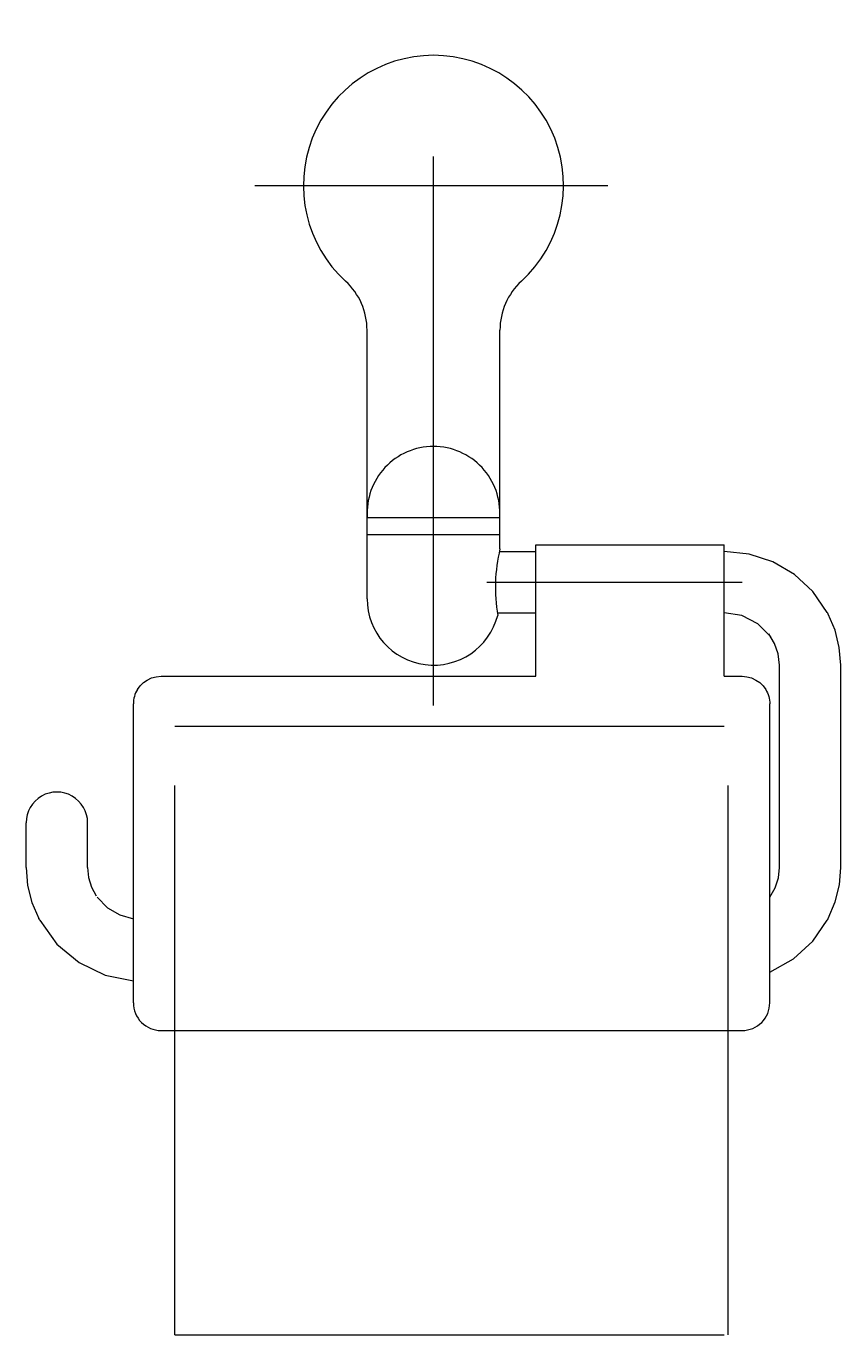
# Model space of a CAD drawing. Extents: x -0.892 to -0.744, y 317.177 to 317.416.
import ezdxf

# ---------------------------------------------------------------- set-up
doc = ezdxf.new("R2010")
doc.units = 0
doc.header["$LTSCALE"] = 0.2
doc.header["$MEASUREMENT"] = 0
for name, pattern in [('AXES', [0.54, 0.3, -0.08, 0.08, -0.08]), ('CACHE', [0.24, 0.12, -0.12]), ('CONTINU', [0])]:
    doc.linetypes.add(name, pattern=pattern)
doc.layers.get('0').update_dxf_attribs({"linetype": 'CONTINUOUS'})
doc.layers.add('DECA_EIXOS', color=5, linetype='AXES')

msp = doc.modelspace()

# ---------------------------------------------------------------- linework, layer by layer
at = {"linetype": 'CONTINU'}
for points in [[(-0.8021, 317.36927, 2.569315), (-0.83412, 317.36927)], [(-0.8302, 317.36036, 0.210126), (-0.83412, 317.36927)], [(-0.8021, 317.36927, 0.210126), (-0.80601, 317.36036)], [(-0.81811, 317.33918, 0.434289), (-0.83016, 317.32626)], [(-0.80605, 317.32626, 0.434288), (-0.81811, 317.33918)], [(-0.80601, 317.32051, 0.101932), (-0.8064, 317.30842)], [(-0.8302, 317.31145, 0.881341), (-0.8064, 317.30842)], [(-0.74625, 317.30865, 0.26796), (-0.7464, 317.30893)], [(-0.87202, 317.29493, 0.138688), (-0.87276, 317.29229)], [(-0.75762, 317.29493, -0.138688), (-0.75687, 317.29229)], [(-0.88109, 317.27066, 1.000025), (-0.89228, 317.27066)], [(-0.88981, 317.25293, -0.266856), (-0.88996, 317.25321)], [(-0.7464, 317.25293, 0.266908), (-0.74625, 317.25321)], [(-0.87276, 317.23787, 0.414224), (-0.86772, 317.23283)], [(-0.76191, 317.23283, 0.414378), (-0.75687, 317.23787)]]:
    msp.add_lwpolyline(points, format="xyb", dxfattribs=at)
for points in [[(-0.8302, 317.32313), (-0.8302, 317.36036)], [(-0.80601, 317.32313), (-0.80601, 317.36036)], [(-0.83016, 317.32626), (-0.80605, 317.32626)], [(-0.8302, 317.31145), (-0.8302, 317.32313)], [(-0.8302, 317.32313), (-0.80601, 317.32313)], [(-0.80601, 317.32051), (-0.80601, 317.32313)], [(-0.79946, 317.32128), (-0.7652, 317.32128)], [(-0.79946, 317.29733), (-0.79946, 317.32128)], [(-0.7652, 317.29733), (-0.7652, 317.32128)], [(-0.80612, 317.32006), (-0.79946, 317.32006)], [(-0.7464, 317.30893), (-0.74904, 317.31278), (-0.7524, 317.31588), (-0.75633, 317.31817), (-0.76065, 317.31958), (-0.7652, 317.32006)], [(-0.80647, 317.30887), (-0.79946, 317.30887)], [(-0.75666, 317.3045), (-0.75902, 317.30689), (-0.76195, 317.30837), (-0.7652, 317.30887)], [(-0.74393, 317.29933), (-0.74421, 317.3026), (-0.74499, 317.30573), (-0.74625, 317.30865)], [(-0.75512, 317.29933), (-0.75535, 317.3014), (-0.75601, 317.30332), (-0.75705, 317.30505)], [(-0.75512, 317.26253), (-0.75512, 317.29933)], [(-0.74393, 317.26253), (-0.74393, 317.29933)], [(-0.87202, 317.29493), (-0.87153, 317.29559), (-0.87093, 317.29617), (-0.87024, 317.29665), (-0.86945, 317.29702), (-0.8686, 317.29725), (-0.86772, 317.29733)], [(-0.86772, 317.29733), (-0.79946, 317.29733)], [(-0.7652, 317.29733), (-0.76191, 317.29733)], [(-0.76191, 317.29733), (-0.76103, 317.29725), (-0.76018, 317.29702), (-0.75939, 317.29665), (-0.7587, 317.29617), (-0.7581, 317.29559), (-0.75762, 317.29493)], [(-0.87276, 317.23787), (-0.87276, 317.29229)], [(-0.75687, 317.23787), (-0.75687, 317.29229)], [(-0.89228, 317.26253), (-0.89228, 317.27066)], [(-0.88109, 317.26253), (-0.88109, 317.27066)], [(-0.89228, 317.26253), (-0.89201, 317.25926), (-0.89122, 317.25613), (-0.88996, 317.25321)], [(-0.88109, 317.26253), (-0.88091, 317.26069), (-0.88039, 317.25895), (-0.87955, 317.25736)], [(-0.75687, 317.25709), (-0.75589, 317.25879), (-0.75531, 317.26064), (-0.75512, 317.26253)], [(-0.74625, 317.25321), (-0.74496, 317.25624), (-0.74419, 317.25937), (-0.74393, 317.26253)], [(-0.87936, 317.25709), (-0.87749, 317.25519), (-0.87525, 317.25386), (-0.87276, 317.25313)], [(-0.88981, 317.25293), (-0.8867, 317.24855), (-0.88264, 317.24518), (-0.87792, 317.24292), (-0.87276, 317.24187)], [(-0.75687, 317.24346), (-0.75256, 317.24586), (-0.74904, 317.24908), (-0.7464, 317.25293)], [(-0.86772, 317.23283), (-0.76191, 317.23283)]]:
    msp.add_lwpolyline(points, dxfattribs=at)
at = {"linetype": 'CACHE'}
for points in [[(-0.8652, 317.17741), (-0.8652, 317.28826)], [(-0.8652, 317.28826), (-0.76443, 317.28826)], [(-0.76443, 317.17741), (-0.76443, 317.28826)], [(-0.8652, 317.17741), (-0.76443, 317.17741)]]:
    msp.add_lwpolyline(points, dxfattribs=at)
at = {"layer": 'DECA_EIXOS'}
for points in [[(-0.81811, 317.29199), (-0.81811, 317.41571)], [(-0.85066, 317.38672), (-0.78639, 317.38672)], [(-0.8084, 317.31446), (-0.76188, 317.31446)]]:
    msp.add_lwpolyline(points, dxfattribs=at)

doc.saveas('drawing.dxf')
